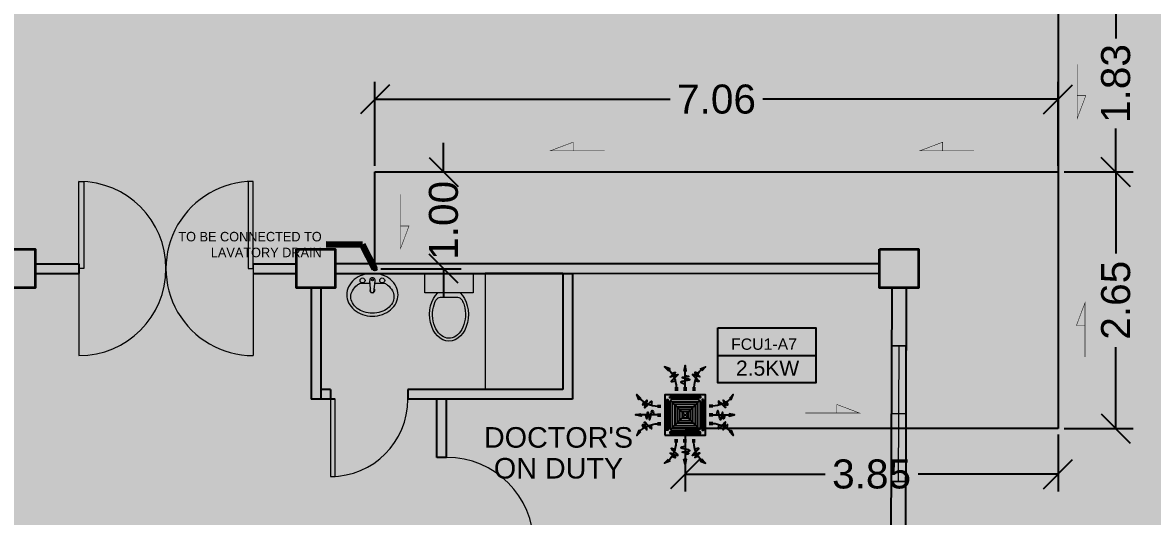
# Model space of a CAD drawing. Header units: millimetres. Extents: x -60 to 576, y -39 to 287.
# Drawn here: x 138.48 to 150.15, y 113.23 to 118.33 of the extents above; entities that cross this region are included whole.
import ezdxf

# ---------------------------------------------------------------- set-up
doc = ezdxf.new("R2010")
doc.units = ezdxf.units.MM
doc.header["$MEASUREMENT"] = 0
for name, color, linetype in [('AIR', 7, 'Continuous'), ('AIR-00', 7, 'Continuous'), ('AIR-01', 7, 'Continuous'), ('AIR-02', 7, 'Continuous'), ('AIR-04', 7, 'Continuous'), ('DRAIN PIPE', 7, 'Continuous'), ('fcu drain', 7, 'Continuous'), ('label', 7, 'Continuous'), ('Legends', 7, 'Continuous'), ('M-AC-TEXT', 7, 'Continuous')]:
    doc.layers.add(name, color=color, linetype=linetype)
doc.styles.add('ar-dim-axis', font='romans.shx', dxfattribs={"width": 0.8})
doc.styles.add('OIP FONT', font='GOTHIC.TTF', dxfattribs={"height": 150})
doc.styles.get("Standard").update_dxf_attribs({"font": 'arial.ttf'})
doc.styles.add('SWISSLT175', font='swissl.ttf', dxfattribs={"height": 0.175})
doc.dimstyles.new('ar-dim-axis', dxfattribs={"dimtxt": 350, "dimasz": 250, "dimexe": 75, "dimexo": 75, "dimgap": 200, "dimtad": 1, "dimdec": 0, "dimzin": 12, "dimdsep": 46, "dimtxsty": 'ar-dim-axis', "dimblk": 'ARCHTICK', "dimcen": 120, "dimclrd": 11, "dimclre": 8, "dimclrt": 4, "dimadec": 0, "dimazin": 3, "dimtm": 1, "dimtfac": 1, "dimtdec": 0, "dimtix": 1, "dimtmove": 2, "dimatfit": 3, "dimldrblk": 'ARCHTICK', "dimfxl": 1, "dimtolj": 1, "dimtzin": 0, "dimarcsym": 1})
doc.dimstyles.new('Copy of dimension', dxfattribs={"dimtxt": 0.3, "dimasz": 0.3, "dimexe": 0.18, "dimexo": 0.0625, "dimgap": 0.09, "dimtad": 0, "dimzin": 0, "dimdsep": 46, "dimtxsty": 'Standard', "dimblk": 'OBLIQUE', "dimcen": 0.09, "dimclrd": 256, "dimclre": 256, "dimclrt": 256, "dimadec": 0, "dimazin": 0, "dimtfac": 1, "dimtofl": 0, "dimtmove": 0, "dimatfit": 3, "dimldrblk": 'OBLIQUE', "dimfxl": 1, "dimtolj": 1, "dimtzin": 0, "dimarcsym": 0})

# ---------------------------------------------------------------- blocks, each defined once
blk = doc.blocks.new('FCU-13000P (CASSETTE SPLIT)')
at = {"layer": 'AIR-00', "ltscale": 3}
for p, q in [((-7.105427357601002e-15, 0.5227760220777427), (-7.105427357601002e-15, 0.999858067324416)), ((-0.1934974863815064, 0.5583965329426945), (-0.1934974863815064, 0.4871555112127943)), ((-0.1618149178217116, 0.5583965329426945), (-0.1618149178217116, 0.4871555112127943)), ((-0.01584128427990628, 0.5583965329426945), (-0.01584128427990628, 0.4871555112127943)), ((0.01584128427989029, 0.5583965329426945), (0.01584128427989029, 0.4871555112127943)), ((0.1618149178217116, 0.5583965329426945), (0.1618149178217116, 0.4871555112127943)), ((0.1934974863815064, 0.5583965329426945), (0.1934974863815064, 0.4871555112127943)), ((-0.5227760220777427, 7.105427357601002e-15), (-0.999858067324416, 7.105427357601002e-15)), ((-0.5583965329426945, 0.1934974863815064), (-0.4871555112127934, 0.1934974863815064)), ((-0.5583965329426945, 0.1618149178217116), (-0.4871555112127934, 0.1618149178217116)), ((-0.5583965329426945, 0.01584128427990628), (-0.4871555112127934, 0.01584128427990628)), ((0.5583965329426945, 0.1934974863815064), (0.4871555112127934, 0.1934974863815064)), ((0.5583965329426945, 0.1618149178217116), (0.4871555112127934, 0.1618149178217116)), ((0.5583965329426945, 0.01584128427990628), (0.4871555112127934, 0.01584128427990628)), ((0.5227760220777427, 7.105427357601002e-15), (0.999858067324416, 7.105427357601002e-15)), ((-0.5583965329426945, -0.01584128427989029), (-0.4871555112127934, -0.01584128427989029)), ((-0.5583965329426945, -0.1618149178217116), (-0.4871555112127934, -0.1618149178217116)), ((-0.5583965329426945, -0.1934974863815064), (-0.4871555112127934, -0.1934974863815064)), ((0.5583965329426945, -0.01584128427989029), (0.4871555112127934, -0.01584128427989029)), ((0.5583965329426945, -0.1618149178217116), (0.4871555112127934, -0.1618149178217116)), ((0.5583965329426945, -0.1934974863815064), (0.4871555112127934, -0.1934974863815064)), ((-0.1934974863815064, -0.5583965329426945), (-0.1934974863815064, -0.4871555112127943)), ((-0.1618149178217116, -0.5583965329426945), (-0.1618149178217116, -0.4871555112127943)), ((-0.01584128427990628, -0.5583965329426945), (-0.01584128427990628, -0.4871555112127943)), ((-7.105427357601002e-15, -0.5227760220777427), (-7.105427357601002e-15, -0.999858067324416)), ((0.01584128427989029, -0.5583965329426945), (0.01584128427989029, -0.4871555112127943)), ((0.1618149178217116, -0.5583965329426945), (0.1618149178217116, -0.4871555112127943)), ((0.1934974863815064, -0.5583965329426945), (0.1934974863815064, -0.4871555112127943))]:
    blk.add_line(p, q, dxfattribs=at)
at = {"layer": 'AIR-00'}
for p, q in [((0.2953553390593271, -0.2953553390593253), (-0.2953553390593271, 0.2953553390593253)), ((0.2953553390593271, 0.2953553390593253), (-0.2953553390593271, -0.2953553390593253))]:
    blk.add_line(p, q, dxfattribs=at)
at = {"layer": 'AIR-00', "ltscale": 3}
for points in [[(-0.3354339739758903, 0.8949367535147612), (-0.311302411150054, 0.9324741763992979), (-0.4157311477908916, 0.9730825421665728)], [(-0.02231249897048215, 0.8900557322108931), (0.02231249897046617, 0.8900557322108931), (-8.881784197001252e-15, 0.999858067324416)], [(0.3354339739758903, 0.8949367535147612), (0.311302411150054, 0.9324741763992979), (0.4157311477908916, 0.9730825421665728)], [(-0.8949367535147612, 0.3354339739758903), (-0.9324741763992979, 0.311302411150054), (-0.9730825421665728, 0.4157311477908916)], [(0.8949367535147612, 0.3354339739758903), (0.9324741763992979, 0.311302411150054), (0.9730825421665728, 0.4157311477908916)], [(-0.8900557322108931, 0.02231249897048215), (-0.8900557322108931, -0.02231249897046617), (-0.999858067324416, 8.881784197001252e-15)], [(0.8900557322108931, 0.02231249897048215), (0.8900557322108931, -0.02231249897046617), (0.999858067324416, 8.881784197001252e-15)], [(-0.8949367535147612, -0.3354339739758903), (-0.9324741763992979, -0.311302411150054), (-0.9730825421665728, -0.4157311477908916)], [(0.8949367535147612, -0.3354339739758903), (0.9324741763992979, -0.311302411150054), (0.9730825421665728, -0.4157311477908916)], [(-0.3354339739758903, -0.8949367535147612), (-0.311302411150054, -0.9324741763992979), (-0.4157311477908916, -0.9730825421665728)], [(-0.02231249897048215, -0.8900557322108931), (0.02231249897046617, -0.8900557322108931), (-8.881784197001252e-15, -0.999858067324416)], [(0.3354339739758903, -0.8949367535147612), (0.311302411150054, -0.9324741763992979), (0.4157311477908916, -0.9730825421665728)]]:
    blk.add_lwpolyline(points, close=True, dxfattribs=at)
at = {"layer": 'AIR-00'}
for points in [[(-0.3233681925629757, 0.9137054649570295, -0.1718088678768037), (-0.1776562021016108, 0.5583965329426945), (-0.1776562021016108, 0.5222310829013512)], [(0.3233681925629757, 0.9137054649570295, 0.1718088678768037), (0.1776562021016108, 0.5583965329426945), (0.1776562021016108, 0.5222310829013512)], [(-0.9137054649570295, 0.3233681925629757, 0.1718088678768037), (-0.5583965329426945, 0.1776562021016108), (-0.5222310829013512, 0.1776562021016108)], [(0.9137054649570295, 0.3233681925629757, -0.1718088678768037), (0.5583965329426945, 0.1776562021016108), (0.5222310829013512, 0.1776562021016108)], [(-0.9137054649570295, -0.3233681925629757, -0.1718088678768037), (-0.5583965329426945, -0.1776562021016108), (-0.5222310829013512, -0.1776562021016108)], [(0.9137054649570295, -0.3233681925629757, 0.1718088678768037), (0.5583965329426945, -0.1776562021016108), (0.5222310829013512, -0.1776562021016108)], [(-0.3233681925629757, -0.9137054649570295, 0.1718088678768037), (-0.1776562021016108, -0.5583965329426945), (-0.1776562021016108, -0.5222310829013512)], [(0.3233681925629757, -0.9137054649570295, -0.1718088678768037), (0.1776562021016108, -0.5583965329426945), (0.1776562021016108, -0.5222310829013512)]]:
    blk.add_lwpolyline(points, format="xyb", dxfattribs=at)
for points in [[(-0.2599999999999998, -0.259999999999998), (0.2599999999999998, -0.2599999999999962), (0.2600000000000007, 0.259999999999998), (-0.2599999999999998, 0.259999999999998)], [(-0.2100000000000009, -0.2099999999999991), (0.2100000000000026, -0.2099999999999973), (0.2100000000000009, 0.2099999999999991), (-0.2100000000000009, 0.2099999999999991)], [(-0.160000000000001, -0.1599999999999984), (0.1600000000000028, -0.1599999999999966), (0.160000000000001, 0.1599999999999984), (-0.160000000000001, 0.1599999999999984)], [(-0.1100000000000012, -0.1099999999999994), (0.110000000000003, -0.1099999999999977), (0.1100000000000012, 0.1099999999999994), (-0.1100000000000012, 0.1099999999999994)], [(-0.06000000000000139, -0.05999999999999872), (0.06000000000000316, -0.05999999999999694), (0.06000000000000139, 0.05999999999999872), (-0.06000000000000139, 0.05999999999999872)]]:
    blk.add_lwpolyline(points, close=True, dxfattribs=at)
at = {"layer": 'AIR-00', "ltscale": 3}
for points in [[(-0.2677478374719957, 0.8404580605517644), (-0.2311577860871346, 0.8521369272970549), (-0.1336933111678267, 0.8824412830765702), (-0.422244853896613, 0.7038013426221994), (0.004842014239526904, 0.9030058120233662), (-0.358385268367277, 0.6454544827540296), (-0.2387546223537829, 0.6780035992551685), (-0.199446847060301, 0.6895241051866989)], [(0.2677478374719957, 0.8404580605517644), (0.2311577860871346, 0.8521369272970549), (0.1336933111678267, 0.8824412830765702), (0.422244853896613, 0.7038013426221994), (-0.004842014239526904, 0.9030058120233662), (0.358385268367277, 0.6454544827540296), (0.2387546223537829, 0.6780035992551685), (0.199446847060301, 0.6895241051866989)], [(-0.8404580605517644, 0.2677478374719957), (-0.8521369272970549, 0.2311577860871346), (-0.8824412830765702, 0.1336933111678267), (-0.7038013426221994, 0.422244853896613), (-0.9030058120233662, -0.004842014239526904), (-0.6454544827540296, 0.358385268367277), (-0.6780035992551685, 0.2387546223537829), (-0.6895241051866989, 0.199446847060301)], [(0.8404580605517644, 0.2677478374719957), (0.8521369272970549, 0.2311577860871346), (0.8824412830765702, 0.1336933111678267), (0.7038013426221994, 0.422244853896613), (0.9030058120233662, -0.004842014239526904), (0.6454544827540296, 0.358385268367277), (0.6780035992551685, 0.2387546223537829), (0.6895241051866989, 0.199446847060301)], [(-0.8404580605517644, -0.2677478374719957), (-0.8521369272970549, -0.2311577860871346), (-0.8824412830765702, -0.1336933111678267), (-0.7038013426221994, -0.422244853896613), (-0.9030058120233662, 0.004842014239526904), (-0.6454544827540296, -0.358385268367277), (-0.6780035992551685, -0.2387546223537829), (-0.6895241051866989, -0.199446847060301)], [(0.8404580605517644, -0.2677478374719957), (0.8521369272970549, -0.2311577860871346), (0.8824412830765702, -0.1336933111678267), (0.7038013426221994, -0.422244853896613), (0.9030058120233662, 0.004842014239526904), (0.6454544827540296, -0.358385268367277), (0.6780035992551685, -0.2387546223537829), (0.6895241051866989, -0.199446847060301)], [(-0.2677478374719957, -0.8404580605517644), (-0.2311577860871346, -0.8521369272970549), (-0.1336933111678267, -0.8824412830765702), (-0.422244853896613, -0.7038013426221994), (0.004842014239526904, -0.9030058120233662), (-0.358385268367277, -0.6454544827540296), (-0.2387546223537829, -0.6780035992551685), (-0.199446847060301, -0.6895241051866989)], [(0.2677478374719957, -0.8404580605517644), (0.2311577860871346, -0.8521369272970549), (0.1336933111678267, -0.8824412830765702), (0.422244853896613, -0.7038013426221994), (-0.004842014239526904, -0.9030058120233662), (0.358385268367277, -0.6454544827540296), (0.2387546223537829, -0.6780035992551685), (0.199446847060301, -0.6895241051866989)]]:
    blk.add_open_spline(points, degree=3, knots=[0.003283373016645994, 0.003283373016645994, 0.003283373016645994, 0.003283373016645994, 0.07125673401182435, 0.1924074622850254, 0.3347111145698326, 0.5062144727996265, 0.5813292033149298, 0.5813292033149298, 0.5813292033149298, 0.5813292033149298], dxfattribs=at)
for points in [[(-8.881784197001252e-15, 0.7998245828525512), (0.07656577961462041, 0.77607757560925), (-0.05808428128809773, 0.7549690294354541), (0.09768727811871436, 0.7180292880357495), (-0.08712642193214215, 0.6626196044680484), (-8.881784197001252e-15, 0.6309567852073492)], [(-0.7998245828525512, 8.881784197001252e-15), (-0.77607757560925, -0.07656577961462041), (-0.7549690294354541, 0.05808428128809773), (-0.7180292880357495, -0.09768727811871436), (-0.6626196044680484, 0.08712642193214215), (-0.6309567852073492, 8.881784197001252e-15)], [(0.7998245828525512, 8.881784197001252e-15), (0.77607757560925, -0.07656577961462041), (0.7549690294354541, 0.05808428128809773), (0.7180292880357495, -0.09768727811871436), (0.6626196044680484, 0.08712642193214215), (0.6309567852073492, 8.881784197001252e-15)], [(-8.881784197001252e-15, -0.7998245828525512), (0.07656577961462041, -0.77607757560925), (-0.05808428128809773, -0.7549690294354541), (0.09768727811871436, -0.7180292880357495), (-0.08712642193214215, -0.6626196044680484), (-8.881784197001252e-15, -0.6309567852073492)]]:
    blk.add_spline(points, degree=3, dxfattribs=at)
for points in [[(-0.4157311477908907, 0.9730825421665728), (-0.3354339739758911, 0.8949367535147612), (-0.3113024111500549, 0.9324741763992979)], [(-7.993605777301127e-15, 0.999858067324416), (-0.02231249897048304, 0.8900557322108931), (0.02231249897046528, 0.8900557322108931)], [(0.4157311477908889, 0.9730825421665728), (0.3354339739758894, 0.8949367535147612), (0.3113024111500531, 0.9324741763992979)], [(-0.9730825421665728, 0.4157311477908898), (-0.8949367535147612, 0.3354339739758903), (-0.9324741763992979, 0.311302411150054)], [(0.9730825421665728, 0.4157311477908898), (0.8949367535147612, 0.3354339739758903), (0.9324741763992979, 0.311302411150054)], [(-0.999858067324416, 7.105427357601002e-15), (-0.8900557322108922, 0.02231249897048215), (-0.8900557322108922, -0.02231249897046617)], [(0.999858067324416, 7.105427357601002e-15), (0.8900557322108922, 0.02231249897048215), (0.8900557322108922, -0.02231249897046617)], [(-0.9730825421665728, -0.4157311477908898), (-0.8949367535147612, -0.3354339739758903), (-0.9324741763992979, -0.311302411150054)], [(0.9730825421665728, -0.4157311477908898), (0.8949367535147612, -0.3354339739758903), (0.9324741763992979, -0.311302411150054)], [(-0.4157311477908907, -0.9730825421665728), (-0.3354339739758911, -0.8949367535147612), (-0.3113024111500549, -0.9324741763992979)], [(-7.993605777301127e-15, -0.999858067324416), (-0.02231249897048304, -0.8900557322108931), (0.02231249897046528, -0.8900557322108931)], [(0.4157311477908889, -0.9730825421665728), (0.3354339739758894, -0.8949367535147612), (0.3113024111500531, -0.9324741763992979)]]:
    blk.add_solid(points, dxfattribs=at)
at = {"layer": 'AIR-01'}
for points in [[(-0.3725000000000005, 0.3099999999999987), (-0.3475000000000001, 0.3099999999999987), (-0.3475000000000001, -0.3099999999999987), (-0.3725000000000005, -0.3099999999999987)], [(-0.3100000000000005, 0.3724999999999987), (0.3100000000000005, 0.3724999999999987), (0.3100000000000005, 0.3475000000000001), (-0.3100000000000005, 0.3475000000000001)], [(0.3725000000000005, 0.3099999999999987), (0.3475000000000001, 0.3099999999999987), (0.3475000000000001, -0.3099999999999987), (0.3725000000000005, -0.3099999999999987)], [(-0.3100000000000005, -0.3724999999999987), (0.3100000000000005, -0.3724999999999987), (0.3100000000000005, -0.3475000000000001), (-0.3100000000000005, -0.3475000000000001)]]:
    blk.add_lwpolyline(points, close=True, dxfattribs=at)
at = {"layer": 'AIR-02'}
blk.add_lwpolyline([(-0.2600000000000007, -0.3099999999999987), (0.2600000000000016, -0.3099999999999969, 0.414213562373095), (0.3100000000000014, -0.2599999999999962), (0.3100000000000005, 0.259999999999998, 0.4142135623730945), (0.2600000000000007, 0.3099999999999987), (-0.2600000000000007, 0.3099999999999987, 0.414213562373095), (-0.3100000000000005, 0.259999999999998), (-0.3100000000000005, -0.259999999999998, 0.414213562373095)], format="xyb", close=True, dxfattribs=at)
at = {"layer": 'AIR-04'}
blk.add_lwpolyline([(-0.4100000000000001, -0.4100000000000001), (0.4100000000000001, -0.4100000000000001), (0.4100000000000001, 0.4100000000000001), (-0.4100000000000001, 0.4100000000000001)], close=True, dxfattribs=at)
blk = doc.blocks.new('_ARCHTICK')
at = {"color": 0, "linetype": 'ByBlock', "const_width": 0.15}
blk.add_lwpolyline([(-0.5, -0.5), (0.5, 0.5)], dxfattribs=at)
blk = doc.blocks.new('_Oblique')
at = {"color": 0, "linetype": 'ByBlock', "lineweight": -2}
blk.add_line((-0.5, -0.5), (0.5, 0.5), dxfattribs=at)
blk = doc.blocks.new('*D52')
at = {"lineweight": -2, "transparency": 16777216}
for p, q in [((149.2404637426423, 118.6152090651947), (149.9544172843678, 118.6152090651947)), ((149.7744172843678, 118.6152090651947), (149.7744172843678, 118.1664707061167)), ((149.7744172843678, 116.7867091546785), (149.7744172843678, 117.2354475137565)), ((149.2404637426423, 116.7867091546785), (149.9544172843678, 116.7867091546785))]:
    blk.add_line(p, q, dxfattribs=at)
at = {"layer": 'Defpoints', "color": 0, "transparency": 16777216}
for p in [(149.1779637426423, 118.6152090651947), (149.1779637426423, 116.7867091546785), (149.7744172843678, 116.7867091546785)]:
    blk.add_point(p, dxfattribs=at)
at = {"lineweight": -2, "transparency": 16777216, "xscale": 0.3, "yscale": 0.3, "zscale": 0.3}
for p, rotation in [((149.7744172843678, 118.6152090651947), 90), ((149.7744172843678, 116.7867091546785), 270)]:
    blk.add_blockref('_Oblique', p, dxfattribs=dict(at, rotation=rotation))
at = {"transparency": 16777216, "insert": (149.7744172843678, 117.7009591099365), "char_height": 0.3, "attachment_point": 5, "rotation": 90}
blk.add_mtext('\\A1;1.83', dxfattribs=at)
blk = doc.blocks.new('*D53')
at = {"lineweight": -2, "transparency": 16777216}
for p, q in [((149.2404637426351, 116.7867091546785), (149.9544172843679, 116.7867091546785)), ((149.7744172843679, 116.7867091546785), (149.7744172843679, 115.9446888983285)), ((149.7744172843679, 114.1360383554846), (149.7744172843679, 114.9780586118346)), ((149.2404637426351, 114.1360383554846), (149.9544172843679, 114.1360383554846))]:
    blk.add_line(p, q, dxfattribs=at)
at = {"layer": 'Defpoints', "color": 0, "transparency": 16777216}
for p in [(149.1779637426351, 116.7867091546785), (149.1779637426351, 114.1360383554846), (149.7744172843679, 114.1360383554846)]:
    blk.add_point(p, dxfattribs=at)
at = {"lineweight": -2, "transparency": 16777216, "xscale": 0.3, "yscale": 0.3, "zscale": 0.3}
for p, rotation in [((149.7744172843679, 116.7867091546785), 90), ((149.7744172843679, 114.1360383554846), 270)]:
    blk.add_blockref('_Oblique', p, dxfattribs=dict(at, rotation=rotation))
at = {"transparency": 16777216, "insert": (149.7744172843679, 115.4613737550815), "char_height": 0.3, "attachment_point": 5, "rotation": 90}
blk.add_mtext('\\A1;2.65', dxfattribs=at)
blk = doc.blocks.new('*D54')
at = {"lineweight": -2, "transparency": 16777216}
for p, q in [((145.3234291552778, 114.0735383554845), (145.3234291552778, 113.4842286452646)), ((149.177963742635, 114.0735383554845), (149.177963742635, 113.4842286452646)), ((145.3234291552778, 113.6642286452646), (146.7700416058459, 113.6642286452646)), ((149.177963742635, 113.6642286452646), (147.7313512920669, 113.6642286452646))]:
    blk.add_line(p, q, dxfattribs=at)
at = {"layer": 'Defpoints', "color": 0, "transparency": 16777216}
for p in [(145.3234291552778, 114.1360383554845), (149.177963742635, 114.1360383554845), (145.3234291552778, 113.6642286452646)]:
    blk.add_point(p, dxfattribs=at)
at = {"lineweight": -2, "transparency": 16777216, "xscale": 0.3, "yscale": 0.3, "zscale": 0.3, "rotation": 180}
blk.add_blockref('_Oblique', (145.3234291552778, 113.6642286452646), dxfattribs=at)
at = {"lineweight": -2, "transparency": 16777216, "xscale": 0.3, "yscale": 0.3, "zscale": 0.3}
blk.add_blockref('_Oblique', (149.177963742635, 113.6642286452646), dxfattribs=at)
at = {"transparency": 16777216, "insert": (147.2506964489564, 113.6642286452646), "char_height": 0.3, "attachment_point": 5}
blk.add_mtext('\\A1;3.85', dxfattribs=at)
blk = doc.blocks.new('*D55')
at = {"lineweight": -2, "transparency": 16777216}
for p, q in [((142.1181448338664, 116.8492091546784), (142.1181448338664, 117.7182996958667)), ((149.177963742635, 116.8492091546784), (149.177963742635, 117.7182996958667)), ((142.1181448338664, 117.5382996958667), (145.1697527875685, 117.5382996958667)), ((149.177963742635, 117.5382996958667), (146.1263557889328, 117.5382996958667))]:
    blk.add_line(p, q, dxfattribs=at)
at = {"layer": 'Defpoints', "color": 0, "transparency": 16777216}
for p in [(142.1181448338664, 117.5382996958667), (142.1181448338664, 116.7867091546784), (149.177963742635, 116.7867091546784)]:
    blk.add_point(p, dxfattribs=at)
at = {"lineweight": -2, "transparency": 16777216, "xscale": 0.3, "yscale": 0.3, "zscale": 0.3, "rotation": 180}
blk.add_blockref('_Oblique', (142.1181448338664, 117.5382996958667), dxfattribs=at)
at = {"lineweight": -2, "transparency": 16777216, "xscale": 0.3, "yscale": 0.3, "zscale": 0.3}
blk.add_blockref('_Oblique', (149.177963742635, 117.5382996958667), dxfattribs=at)
at = {"transparency": 16777216, "insert": (145.6480542882507, 117.5382996958667), "char_height": 0.3, "attachment_point": 5}
blk.add_mtext('\\A1;7.06', dxfattribs=at)
blk = doc.blocks.new('*D56')
at = {"lineweight": -2, "transparency": 16777216}
for p, q in [((142.8282183758485, 116.7867091546785), (142.8282183758485, 117.0867091546785)), ((142.1806448338664, 116.7867091546785), (143.0082183758485, 116.7867091546785)), ((142.1806448338664, 115.7867091546785), (143.0082183758485, 115.7867091546785)), ((142.8282183758485, 115.7867091546785), (142.8282183758485, 115.4867091546785))]:
    blk.add_line(p, q, dxfattribs=at)
at = {"layer": 'Defpoints', "color": 0, "transparency": 16777216}
for p in [(142.1181448338664, 116.7867091546785), (142.8282183758485, 116.7867091546785), (142.1181448338664, 115.7867091546785)]:
    blk.add_point(p, dxfattribs=at)
at = {"lineweight": -2, "transparency": 16777216, "xscale": 0.3, "yscale": 0.3, "zscale": 0.3}
for p, rotation in [((142.8282183758485, 116.7867091546785), 270), ((142.8282183758485, 115.7867091546785), 90)]:
    blk.add_blockref('_Oblique', p, dxfattribs=dict(at, rotation=rotation))
at = {"transparency": 16777216, "insert": (142.8282183758485, 116.2867091546784), "char_height": 0.3, "attachment_point": 5, "rotation": 90}
blk.add_mtext('\\A1;1.00', dxfattribs=at)

msp = doc.modelspace()

# ---------------------------------------------------------------- linework, layer by layer
at = {"color": 8, "lineweight": 13}
for p, q in [((139.0588438004322, 115.7892588739403), (139.0588438004322, 116.6892588739418)), ((139.0588438004322, 116.6892588739418), (139.1088438004205, 116.6892588739418)), ((139.1088438004205, 116.6892588739418), (139.1089674934317, 115.7891420849326)), ((140.8588438004205, 116.6892588739418), (140.8088438004322, 116.6892588739418)), ((140.8088438004322, 116.6892588739418), (140.8089674613272, 115.7893756969413)), ((140.8588438004205, 115.7892588739403), (140.8588438004205, 116.6892588739418)), ((139.1089606309813, 115.8390802450438), (139.1089674934317, 115.8390802459824)), ((139.9588438007756, 115.8391970349974), (139.9589674858705, 115.839197051994)), ((139.9588438004264, 115.8391970349974), (139.958967485885, 115.8391970349974)), ((140.8588438004205, 115.8391970349974), (140.8588575253213, 115.7393207128832)), ((139.1089674773809, 115.7892588739403), (139.0588438004322, 115.7892588739403)), ((139.0588506968759, 115.7390733580457), (139.0589675113713, 114.8890115285456)), ((139.9534091892835, 115.7391962872341), (139.9645548073874, 115.7391978188523)), ((140.8089674613272, 115.7893756969413), (140.8588438004205, 115.7892588739403)), ((140.8588575253213, 115.7393207128832), (140.8588575253213, 114.8895062279469)), ((141.658843800438, 114.4394169041832), (141.658843800438, 113.6394169041803)), ((141.7088438004264, 114.4394169041832), (141.658843800438, 114.4394169041832)), ((141.7088438004264, 113.6394169041803), (141.7088438004264, 114.4394169041832)), ((141.658843800438, 113.6394169041803), (141.7088438004264, 113.6394169041803))]:
    msp.add_line(p, q, dxfattribs=at)
at = {"color": 8, "lineweight": 25}
for p, q in [((138.6088438004205, 115.8390115195714), (139.0588438174288, 115.8390733580443)), ((139.0588438004322, 115.8391970349974), (139.0588575593117, 115.7390733589916)), ((140.8588438004205, 115.8393207119432), (141.3088438004322, 115.8393825504161)), ((141.7088438004264, 115.8394375179475), (147.3338171877819, 115.8402104952318)), ((138.6088438004205, 115.739011518627), (139.0588575593117, 115.7390733589916)), ((140.8588575253213, 115.7393207128832), (141.3088438004322, 115.7393825494717)), ((141.7088438004264, 115.7394375170104), (147.3338309296648, 115.7402104961718)), ((141.7088438004264, 115.7394169041788), (144.0588438004322, 115.7394169041788)), ((144.0588438004322, 115.7394169041788), (143.2588438004293, 115.7394169041788)), ((144.0588438004322, 115.7394169041788), (144.158843800438, 115.7394169041788)), ((144.0588438004322, 115.7394169041788), (144.0588438004322, 114.5394169041817)), ((144.158843800438, 115.7394169041788), (144.158843800438, 114.4394169041832)), ((141.4588438004264, 115.588118296683), (141.4588438004264, 114.4394169041832)), ((141.5588438004322, 115.588118296683), (141.5588438004322, 114.4394169041832)), ((147.4588243768064, 115.5904289277012), (147.4512453056938, 112.9881182966844)), ((147.6088237406345, 115.5899920637009), (147.6012459418687, 112.9881182966844)), ((141.658843800438, 114.5394169041817), (141.5588438004322, 114.5394169041817)), ((141.658843800438, 114.5394169041817), (141.658843800438, 114.4394169041832)), ((144.0588438004322, 114.5394169041817), (142.4588438004264, 114.5394169041817)), ((142.4588438004264, 114.5394169041817), (142.4588438004264, 114.4394169041832)), ((141.5588438004322, 114.4394169041832), (141.4588438004264, 114.4394169041832)), ((141.7088438004264, 114.4394169041832), (141.5588438004322, 114.4394169041832)), ((144.158843800438, 114.4394169041832), (142.4588438004264, 114.4394169041832)), ((142.7588438004293, 113.838118296683), (142.7587611706819, 114.4394169041832)), ((142.8588438004205, 113.838118296683), (142.8588438004205, 114.4394169041832)), ((142.8588438004205, 113.838118296683), (142.7588438004293, 113.838118296683))]:
    msp.add_line(p, q, dxfattribs=at)
at = {"color": 8, "lineweight": 9}
for p, q in [((142.6338438369109, 115.73915144136), (143.1338438369109, 115.73915144136)), ((142.6338438369109, 115.5391514413629), (142.6338438369109, 115.73915144136)), ((143.1338438369109, 115.73915144136), (143.1338438369109, 115.5391514413629)), ((143.2588438004293, 115.7394169041788), (143.2588438004293, 114.5394169041817)), ((142.0778660595222, 115.5415116759675), (142.0645322430189, 115.6633502022949)), ((142.1068660595172, 115.5415116759675), (142.120199876035, 115.6633502022949)), ((143.1338438369109, 115.5391514413629), (142.6338438369109, 115.5391514413629)), ((142.9744340688755, 115.48915144136), (142.7934546245503, 115.48915144136)), ((147.6050348412516, 114.9890551801934), (147.4570729124223, 114.9890551801934)), ((147.4570729124223, 114.9890551801934), (147.4570729124223, 113.589055180192)), ((147.5310538768369, 114.9890551801934), (147.5269758692136, 113.5888515920876)), ((147.6050348412516, 114.2890551801891), (147.6050348412516, 114.9890551801934)), ((147.6050348412516, 114.2890551801891), (147.4570729124223, 114.2890551801891)), ((147.4570729124223, 113.589055180192), (147.6029948961638, 113.588630191304))]:
    msp.add_line(p, q, dxfattribs=at)
at = {"color": 8, "lineweight": 35}
for points in [[(138.2088438004264, 115.9881182966844), (138.6088438004205, 115.9881182966844), (138.6088438004205, 115.588118296683), (138.2088438004264, 115.588118296683)], [(141.3088438004322, 115.9881182966844), (141.7088438004264, 115.9881182966844), (141.7088438004264, 115.588118296683), (141.3088438004322, 115.588118296683)], [(147.3338240587161, 115.9902104956989), (147.7338240587248, 115.9902104956989), (147.7338240587248, 115.5902104956974), (147.3338240587161, 115.5902104956974)]]:
    msp.add_lwpolyline(points, close=True, dxfattribs=at)
at = {"color": 8, "lineweight": 9}
for points in [[(142.3148660595304, 115.4973962913562, -0.1248382224124904), (142.2989965114809, 115.4348264010175, -0.1057880177444823), (142.2496973183422, 115.3771881385535, -0.08669744615662442), (142.1799517735032, 115.3409250849206, -0.07677648408660569), (142.0923660595269, 115.3273962913579, -0.07677648408660591), (142.0047803455215, 115.3409250849206, -0.08669744615662509), (141.9350348007117, 115.3771881385535, -0.1057880177444823), (141.8857356075584, 115.4348264010175, -0.1248382224124908), (141.8698660595234, 115.4973962913562, -0.1248382224124908), (141.8857356075584, 115.5599661816948, -0.1057880177444812), (141.9350348007117, 115.6176044441588, -0.04006672484888339), (141.9657544491763, 115.6373962913556), (142.0679840727514, 115.6373962913556, -0.04006672484888342)], [(142.1167480462879, 115.6373962913556), (142.2189776698776, 115.6373962913556, -0.04006672484888342), (142.2496973183422, 115.6176044441588, -0.1057880177444818), (142.2989965114809, 115.5599661816948, -0.124838222412491), (142.3148660595304, 115.4973962913562, -0.1248382224124904)]]:
    msp.add_lwpolyline(points, format="xyb", dxfattribs=at)
msp.add_lwpolyline([(147.4570729124223, 114.9890551816268), (147.6029948961638, 114.9890551816268), (147.6029948961638, 113.588630191304), (147.4570729124223, 113.588630191304)], close=True, dxfattribs=at)
for centre, radius in [((141.9907660595179, 115.6663962913578), 0.02550000000012176), ((142.0923660595269, 115.6728962913537), 0.009500000000046107), ((142.1939660595214, 115.6663962913578), 0.02550000000012176)]:
    msp.add_circle(centre, radius, dxfattribs=at)
at = {"color": 8, "lineweight": 13}
for centre, radius, start, end in [((139.0588438174288, 115.7891351969945), 0.9001236769471748, 270.0078735189333, 90.00000108180794), ((140.8588438004205, 115.7893825508861), 0.8998763230505347, 90, 270.0008738735957), ((141.658843800438, 114.4394169041832), 0.7999999999999545, 270, 0), ((142.8588438004205, 112.9381182966815), 0.8999999999999204, 0, 90)]:
    msp.add_arc(centre, radius, start, end, dxfattribs=at)
at = {"color": 8, "lineweight": 9}
for centre, radius, start, end in [((142.0761524654933, 115.4694181511211), 0.2672566407604024, 109.0568821762808, 129.8268311197844), ((142.0923660595269, 115.4224818804057), 0.3169144109486519, 90, 109.0568821772052), ((142.0923660595269, 115.4224818804057), 0.3169144109488116, 70.94311782279482, 90), ((142.1085796535606, 115.4694181511211), 0.2672566407595452, 50.17316888021556, 70.94311782371922), ((142.012783611395, 115.5183962913568), 0.185417551874707, 153.5872631105429, 180), ((142.0512326636942, 115.4992993614421), 0.2283479881032586, 129.8268311236276, 153.587263113713), ((142.0923660595269, 115.6663962913578), 0.02800000000013367, 353.7544946129911, 186.2455053870089), ((142.1334994553451, 115.4992993614421), 0.2283479881032548, 26.412736886287, 50.17316887637245), ((142.1719485076444, 115.5183962913568), 0.1854175518735081, 0, 26.41273688945706), ((142.0127836114095, 115.5183962913568), 0.1854175518897776, 180, 206.4127368894571), ((142.0923660595269, 115.5644242693586), 0.025, 138.7978161370285, 233.6931946385056), ((142.0923660595269, 115.6352039836627), 0.09480769230818611, 261.202589291225, 278.7974107087742), ((142.0923660595269, 115.5644242693586), 0.025, 251.3792864330487, 288.6207135669513), ((142.0923660595269, 115.5644242693586), 0.025, 306.3068053614944, 41.20218386297154), ((142.1719485076298, 115.5183962913568), 0.1854175518892589, 333.5872631105429, 0), ((142.7934546245503, 115.4391514413498), 0.05, 90.00000000458566, 151.991644610144), ((142.9744340688755, 115.4391514413571), 0.05, 28.15005544460596, 90), ((142.0512326636797, 115.5374932212715), 0.2283479880939348, 206.4127368894571, 230.173168879041), ((142.0761524654933, 115.5673744315852), 0.2672566407642966, 230.1731688769593, 250.9431178209462), ((142.1085796535315, 115.5673744315852), 0.2672566407641346, 289.0568821790537, 309.8268311230403), ((142.1334994553597, 115.5374932212715), 0.2283479880934623, 309.826831120959, 333.5872631105429), ((142.0923660595269, 115.6143107023079), 0.3169144109560875, 250.9431178231886, 270), ((142.0923660595269, 115.6143107023079), 0.316914410955529, 270, 289.0568821768114)]:
    msp.add_arc(centre, radius, start, end, dxfattribs=at)
at = {"color": 8, "lineweight": 9, "extrusion": (0, 0, -1)}
msp.add_ellipse((142.8838438369109, 115.3141514413571), major_axis=(0, 0.2750000000000004), ratio=0.7272727272727264, start_param=0.6125547383391642, end_param=5.670630568840422, dxfattribs=at)
at = {"color": 8, "lineweight": 9}
msp.add_open_spline([(143.0185198207743, 115.4627405591589), (143.027300176456, 115.4463309339469), (143.0347264527352, 115.4282697299557), (143.0616219691999, 115.3371189921297), (143.0564821935675, 115.2498936777763), (142.9987171156806, 115.118306404677), (142.9486453788829, 115.0769429616255), (142.8505338808006, 115.0635114276799), (142.7983661041778, 115.0894355553089), (142.7242858120423, 115.2006465315924), (142.7064794871964, 115.2843467966075), (142.7221339680379, 115.3981394160644), (142.7335629836432, 115.433024786026), (142.7493106685122, 115.4626314572076)], degree=3, knots=[0.9372534581533547, 0.9372534581533547, 0.9372534581533547, 0.9372534581533547, 1.185371885422327, 1.185371885422327, 2.11386371781458, 2.11386371781458, 3.042355550206833, 3.042355550206833, 3.970847382599086, 3.970847382599086, 4.899339214991339, 4.899339214991339, 5.346061580876492, 5.346061580876492, 5.346061580876492, 5.346061580876492], dxfattribs=at)
at = {"layer": 'DRAIN PIPE', "color": 7, "linetype": 'Continuous', "const_width": 0.005}
for points in [[(149.3755618351404, 117.9005500005067), (149.3755618351404, 117.3403540793067), (149.4642870417863, 117.575293623783), (149.3755618351404, 117.575293623783)], [(144.4919993593337, 117.0060939107923), (143.9318034381338, 117.0060939107996), (144.1667429826173, 117.0948191174455), (144.16674298261, 117.0060939107996)], [(148.3105629008475, 117.0060939107923), (147.7503669796476, 117.0060939107996), (147.9853065241311, 117.0948191174455), (147.9853065241238, 117.0060939107996)], [(142.3823404779157, 116.5545420127589), (142.3823404779157, 115.994346091559), (142.4710656845616, 116.2292856360352), (142.3823404779157, 116.2292856360352)], [(149.4559120936808, 114.8749092915011), (149.4559120936808, 115.435105212701), (149.3671868870349, 115.2001656682248), (149.4559120936808, 115.2001656682248)], [(146.5661235453788, 114.2958517436916), (147.1263194665787, 114.2958517436916), (146.8913799221025, 114.3845769503375), (146.8913799221025, 114.2958517436916)]]:
    msp.add_lwpolyline(points, dxfattribs=at)
at = {"layer": 'fcu drain', "linetype": 'Continuous'}
for p, q in [((149.177963742635, 125.1677104956968), (149.177963742635, 114.1360383554845)), ((142.1181448338664, 115.7867091546784), (142.1181448338664, 116.7867091546784)), ((142.1181448338664, 116.7867091546784), (149.177963742635, 116.7867091546784)), ((149.177963742635, 114.1360383554845), (145.3234291552778, 114.1360383554845))]:
    msp.add_line(p, q, dxfattribs=at)
msp.add_circle((142.1181448338664, 115.7867091546784), 0.01829824977903627, dxfattribs=at)
at = {"layer": 'fcu drain', "color": 2, "linetype": 'Continuous'}
msp.add_circle((142.1181448338664, 115.7867091546784), 0.009038722841069102, dxfattribs=at)
at = {"layer": 'Legends', "linetype": 'Continuous', "lineweight": 25}
msp.add_line((145.6622192251976, 114.8908857457018), (146.6747247885958, 114.8908857457018), dxfattribs=at)
at = {"layer": 'Legends'}
msp.add_lwpolyline([(145.6622192251976, 115.174846063752), (146.6747247885958, 115.174846063752), (146.6747247885958, 114.6069254276516), (145.6622192251976, 114.6069254276516)], close=True, dxfattribs=at)

# ---------------------------------------------------------------- block references
at = {"layer": 'AIR', "xscale": 0.5113536813550488, "yscale": 0.5113536813550488, "zscale": 0.5113536813550488}
msp.add_blockref('FCU-13000P (CASSETTE SPLIT)', (145.3234291552778, 114.2760383554839), dxfattribs=at)

# ---------------------------------------------------------------- texts
at = {"layer": 'label', "color": 8, "lineweight": -2, "ltscale": 0.4, "insert": (144.0153693266836, 113.8831808148534), "char_height": 0.2125, "attachment_point": 5, "line_spacing_factor": 0.9, "style": 'SWISSLT175'}
msp.add_mtext("DOCTOR'S\\PON DUTY", dxfattribs=at)
at = {"layer": 'Legends', "linetype": 'Continuous', "lineweight": 25, "attachment_point": 1}
for s, width, insert, char_height in [('FCU1-A7', 0.4481082471222635, (145.7987049717375, 115.0663377315836), 0.117), ('2.5KW', 0.2367416806519032, (145.849121282625, 114.8378717100643), 0.156)]:
    msp.add_mtext_dynamic_manual_height_columns(s, width=width, gutter_width=1.010966451940476, heights=[0], dxfattribs=dict(at, insert=insert, char_height=char_height))
at = {"layer": 'M-AC-TEXT', "insert": (141.5686574325442, 116.0361874332929), "char_height": 0.0982243404409739, "width": 1.566574770818546, "attachment_point": 6, "style": 'OIP FONT'}
msp.add_mtext('TO BE CONNECTED TO LAVATORY DRAIN', dxfattribs=at)

# ---------------------------------------------------------------- dimensions: what is measured, and where the dimension line sits
for base, p1, p2, picture, middle in [((149.7744172843678, 116.7867091546785), (149.1779637426423, 118.6152090651947), (149.1779637426423, 116.7867091546784), '*D52', (149.7744172843678, 117.7009591099365)), ((142.8282183758485, 116.7867091546785), (142.1181448338664, 115.7867091546784), (142.1181448338664, 116.7867091546784), '*D56', (142.8282183758485, 116.2867091546784)), ((149.7744172843679, 114.1360383554846), (149.177963742635, 116.7867091546784), (149.177963742635, 114.1360383554845), '*D53', (149.7744172843679, 115.4613737550815))]:
    dim = msp.add_linear_dim(base=base, p1=p1, p2=p2, angle=90, dimstyle='Copy of dimension')
    dim.commit()
    dim.dimension.update_dxf_attribs({"geometry": picture, "text_midpoint": middle})
for base, p1, p2, picture, middle in [((142.1181448338664, 117.5382996958667), (149.177963742635, 116.7867091546784), (142.1181448338664, 116.7867091546784), '*D55', (145.6480542882507, 117.5382996958667)), ((145.3234291552778, 113.6642286452646), (149.177963742635, 114.1360383554845), (145.3234291552778, 114.1360383554845), '*D54', (147.2506964489564, 113.6642286452646))]:
    dim = msp.add_linear_dim(base=base, p1=p1, p2=p2, dimstyle='Copy of dimension')
    dim.commit()
    dim.dimension.update_dxf_attribs({"geometry": picture, "text_midpoint": middle})

# ---------------------------------------------------------------- leaders
at = {"layer": 'M-AC-TEXT', "annotation_type": 0, "has_hookline": 1, "hookline_direction": 1, "text_width": 1.459810014086044}
for points in [[(142.117409174519, 115.7875377867342), (141.9907471645793, 116.0355228552582), (141.6148054113293, 116.0366870710078)], [(245.0804644683139, 106.7856023256271), (244.9538024583742, 107.0335873941511), (244.5778607051243, 107.0347516099007)], [(273.5634796988888, 104.7620418686955), (273.4368176889491, 105.0100269372195), (273.0608759356992, 105.0111911529691)], [(245.0844438337053, 135.4819122676083), (244.9577818237656, 135.2339271990843), (244.5818400705157, 135.2351187025383)], [(263.8726006425723, 114.4786014078525), (263.7459386326325, 114.2306163393284), (263.3699968793826, 114.2318078427825)]]:
    msp.add_leader(points, dimstyle='ar-dim-axis', override={"dimtxt": 150, "dimasz": 150, "dimgap": 200, "dimtad": 0, "dimtih": 1, "dimtoh": 1, "dimtxsty": 'OIP FONT', "dimclrd": 256, "dimclre": 256, "dimclrt": 256, "dimfxl": 0.2, "dimfxlon": 1, "dimlwd": 65535, "dimlwe": 65535}, dxfattribs=at)

doc.saveas('drawing.dxf')
